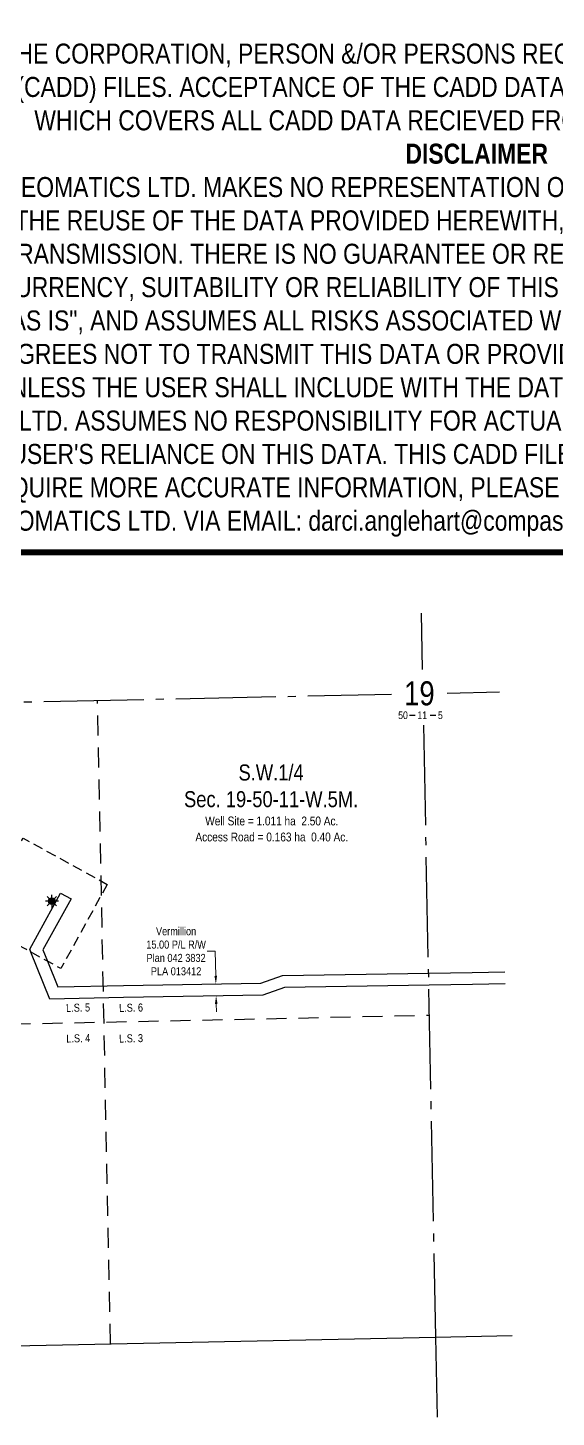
# Model space of a CAD drawing. Extents: x 591582 to 595465, y 5908977 to 5910796.
# Drawn here: x 592847 to 593508, y 5909061 to 5910796 of the extents above; entities that cross this region are included whole.
import ezdxf
from ezdxf.enums import TextEntityAlignment as Align

# ---------------------------------------------------------------- set-up
doc = ezdxf.new("R2010")
doc.units = 0
doc.header["$LTSCALE"] = 5
doc.header["$PDSIZE"] = 0.5
for name, pattern in [('foc-ACCESSROAD', [3.75, 2.5, -1.25]), ('foc-LSD', [8, 5, -3]), ('foc-QUARTERLINE', [33, 25, -3, 2, -3])]:
    doc.linetypes.add(name, pattern=pattern)
doc.layers.get('Defpoints').update_dxf_attribs({"color": 9})
for name, color, linetype in [('10', 1, 'Continuous'), ('9', 3, 'Continuous'), ('C-SYMBOL', 7, 'Continuous'), ('F-RW', 190, 'Continuous'), ('F-WS', 190, 'foc-ACCESSROAD'), ('F-WS-S', 8, 'Continuous'), ('L-AREAREQUIRED', 7, 'Continuous'), ('L-AREAWORK', 5, 'Continuous'), ('L-SEC', 7, 'Continuous'), ('L-SECLBL', 7, 'Continuous'), ('L-SECQ', 8, 'foc-QUARTERLINE'), ('L-SECTION-LSD', 7, 'foc-LSD')]:
    doc.layers.add(name, color=color, linetype=linetype)
doc.layers.add('DISCLAIMER', color=7, linetype='Continuous', plot=False)
doc.layers.add('F-RW-T', color=190, linetype='Continuous', lineweight=9)
doc.styles.add('100L', font='ARIALN.TTF', dxfattribs={"height": 11})
doc.styles.add('175L', font='ARIALN.TTF', dxfattribs={"height": 20})
doc.styles.add('80', font='ARIALN.TTF', dxfattribs={"height": 10})
doc.styles.add('80CG', font='ARIALN.TTF', dxfattribs={"height": 10})
doc.styles.add('80L', font='ARIALN.TTF', dxfattribs={"height": 10})
doc.styles.add('SIMPLEX', font='ARIALN.TTF')
doc.dimstyles.new('Compass 5 000', dxfattribs={"dimscale": 5, "dimtxt": 9, "dimasz": 2, "dimexe": 0.2, "dimexo": 0.0625, "dimgap": 0.5, "dimtad": 0, "dimtih": 1, "dimtoh": 1, "dimzin": 0, "dimdsep": 46, "dimtxsty": '80CG', "dimcen": 0.1, "dimse1": 1, "dimse2": 1, "dimclrd": 256, "dimclrt": 256, "dimaunit": 1, "dimadec": 4, "dimazin": 0, "dimtfac": 0.06, "dimtofl": 0, "dimtmove": 0, "dimatfit": 1, "dimfxl": 0.2, "dimtolj": 1, "dimtzin": 0, "dimlwd": -1, "dimarcsym": 0})

# ---------------------------------------------------------------- blocks, each defined once
blk = doc.blocks.new('L-SECLBL')
at = {"layer": '9', "color": 7}
for p, q in [((-5.1, -27.8), (-12.3, -27.8)), ((20.7, -27.8), (13.5, -27.8))]:
    blk.add_line(p, q, dxfattribs=at)
at = {"layer": '10', "color": 2, "style": 'SIMPLEX'}
blk.add_attdef('SEC', text='', height=30, dxfattribs=at).set_placement((0, 0), align=Align.MIDDLE)
at = {"layer": '10', "color": 5, "style": '80L'}
blk.add_attdef('TWP', text='', height=9.5, dxfattribs=at).set_placement((-14.4, -27.4), align=Align.MIDDLE_RIGHT)
blk.add_attdef('RGE', text='', height=9.5, dxfattribs=at).set_placement((3.6, -27.4), align=Align.MIDDLE_CENTER)
blk.add_attdef('MER', text='', height=9.5, dxfattribs=at).set_placement((23.2, -27.4), align=Align.MIDDLE_LEFT)
blk = doc.blocks.new('*D434')
at = {"layer": 'Defpoints', "color": 0, "transparency": 16777216}
for p in [(593082.2, 5909602.1), (593086.4, 5909602.2), (593086.7, 5909587.2)]:
    blk.add_point(p, dxfattribs=at)
at = {"layer": 'F-RW-T', "transparency": 16777216}
for p, q in [((593081.5, 5909642.8), (593071.5, 5909642.8)), ((593082, 5909612.1), (593081.5, 5909642.8)), ((593082.6, 5909577.1), (593082.8, 5909567.1))]:
    blk.add_line(p, q, dxfattribs=at)
for points in [[(593083.7, 5909612.2), (593080.4, 5909612.1), (593082.2, 5909602.1)], [(593084.3, 5909577.2), (593081, 5909577.1), (593082.5, 5909587.1)]]:
    blk.add_solid(points, dxfattribs=at)
at = {"layer": 'F-RW-T', "transparency": 16777216, "insert": (593032.5, 5909642.8), "char_height": 10, "attachment_point": 5, "style": '80CG'}
blk.add_mtext('\\A1;Vermillion\\P15.00 P/L R/W\\PPlan 042 3832\\PPLA 013412', dxfattribs=at)
blk = doc.blocks.new('GAS')
h = blk.add_hatch(color=255)
h.dxf.hatch_style = 1
edge = h.paths.add_edge_path()
edge.add_arc((0, 0), 0.9, 0, 360)
for p, q in [((-0.81, 0), (-1.62, 0)), ((-0.57, 0.57), (-1.14, 1.14)), ((0, 0.81), (0, 1.62)), ((0.57, 0.57), (1.14, 1.14)), ((1.62, 0), (0.81, 0)), ((-0.57, -0.57), (-1.14, -1.14)), ((0, -0.81), (0, -1.62)), ((1.14, -1.14), (0.57, -0.57))]:
    blk.add_line(p, q)
blk.add_circle((0, 0), 0.8)
blk = doc.blocks.new('Disclaimer_Legal')
at = {"layer": 'DISCLAIMER', "color": 254, "flags": 128}
blk.add_lwpolyline([(-3612.9, -1104.6, 37.5, 37.5, 0), (4096.1, -1104.6, 37.5, 37.5, 0.414214), (4171.1, -1029.6, 37.5, 37.5, 0), (4171.1, 2078.7, 37.5, 0, 0.414214), (4096.1, 2153.7, 0, 0, 0), (-3612.9, 2153.7, 0, 0, 0.414214), (-3687.9, 2078.7, 0, 0, 0), (-3687.9, -1029.6, 0, 37.5, 0.414214)], format="xyseb", close=True, dxfattribs=at)
at = {"layer": 'DISCLAIMER', "color": 254, "insert": (241.6, 533.9), "char_height": 125, "width": 7717.568, "attachment_point": 5, "style": '80'}
blk.add_mtext('NOTICE TO THE CORPORATION, PERSON &/OR PERSONS REGARDING THIS COMPUTER AIDED DESIGN AND DRAFTING (CADD) FILES. ACCEPTANCE OF THE CADD DATA IS BASED ON THE FOLLOWING DISCLAIMER WHICH COVERS ALL CADD DATA RECIEVED FROM COMPASS GEOMATICS LTD.\\P{\\fArial Narrow|b1|i0|c0|p34;DISCLAIMER}\\PCOMPASS GEOMATICS LTD. MAKES NO REPRESENTATION OR WARRANTIES, EXPRESS OR IMPLIED, WITH RESPECT TO THE REUSE OF THE DATA PROVIDED HEREWITH, REGARDLESS OF ITS FORMAT OR THE MEANS OF ITS TRANSMISSION. THERE IS NO GUARANTEE OR REPRESENTATION TO THE USER AS TO THE ACCURACY, CURRENCY, SUITABILITY OR RELIABILITY OF THIS DATA FOR ANY PURPOSE. THE USER ACCEPTS THE DATA "AS IS", AND ASSUMES ALL RISKS ASSOCIATED WITH ITS USE. BY ACCEPTANCE OF THIS DATA, THE USER AGREES NOT TO TRANSMIT THIS DATA OR PROVIDE ACCESS OR ANY PART OF IT TO ANOTHER PARTY UNLESS THE USER SHALL INCLUDE WITH THE DATA A COPY OF THIS DISCLAIMER. COMPASS GEOMATICS LTD. ASSUMES NO RESPONSIBILITY FOR ACTUAL OR CONSEQUENTIAL DAMAGE AS A RESULT OF ANY USER\'S RELIANCE ON THIS DATA. THIS CADD FILE IS FOR ILLUSTRATION PURPOSES ONLY.\\PIF YOU REQUIRE MORE ACCURATE INFORMATION, PLEASE CONTACT DARCI ANGLEHART AT COMPASS GEOMATICS LTD. VIA EMAIL: darci.anglehart@compassgeomatics.ca OR CELL: 506-961-7292', dxfattribs=at)

msp = doc.modelspace()

# ---------------------------------------------------------------- linework, layer by layer
at = {"layer": 'F-WS', "flags": 128}
msp.add_lwpolyline([(592946.431, 5909726.39), (592888.597, 5909621.18), (592871.837, 5909630.393), (592851.084, 5909641.8), (592844.76, 5909645.277), (592831.608, 5909652.506), (592783.387, 5909679.013), (592841.22, 5909784.223), (592946.431, 5909726.39)], close=True, dxfattribs=at)
at = {"layer": 'L-SEC'}
for p, q in [((593356.668, 5909160.816), (593452.535, 5909162.772)), ((592553.472, 5909144.432), (593356.668, 5909160.816))]:
    msp.add_line(p, q, dxfattribs=at)
at = {"layer": 'L-SECQ'}
for p, q in [((593338.712, 5910065.082), (593340.106, 5909994.861)), ((592537.393, 5909948.009), (593301.721, 5909963.921)), ((593371.1, 5909965.365), (593436.457, 5909966.725)), ((593341.485, 5909925.403), (593356.668, 5909160.816)), ((593356.668, 5909160.816), (593358.653, 5909060.85))]:
    msp.add_line(p, q, dxfattribs=at)
at = {"layer": 'L-SECTION-LSD'}
for p, q in [((592950.569, 5909152.532), (592934.234, 5909956.271)), ((592545.436, 5909546.059), (593348.683, 5909562.933))]:
    msp.add_line(p, q, dxfattribs=at)

# ---------------------------------------------------------------- block references
at = {"layer": 'Defpoints', "color": 3, "xscale": 0.2, "yscale": 0.2, "zscale": 0.2}
msp.add_blockref('Disclaimer_Legal', (593359.852, 5910361.879), dxfattribs=at)
at = {"layer": 'F-WS-S', "xscale": 5.000000000000016, "yscale": 5.000000000000016, "zscale": 5.000000000000016}
msp.add_blockref('GAS', (592877.252, 5909705.373), dxfattribs=at)
at = {"layer": 'L-SECLBL', "xscale": 0.9995530000000034, "yscale": 0.9995530000000034, "zscale": 0.9995530000000034}
msp.add_blockref('L-SECLBL', (593336.506, 5909965.047), dxfattribs=at).add_auto_attribs({'SEC': '19', 'TWP': '50', 'RGE': '11', 'MER': '5'})

# ---------------------------------------------------------------- texts
at = {"layer": 'C-SYMBOL', "color": 3, "insert": (593151.231, 5909876.155), "char_height": 19.99106, "width": 215.8879, "attachment_point": 2, "style": '175L'}
msp.add_mtext('S.W.1/4\\PSec. 19-50-11-W.5M.', dxfattribs=at)
at = {"layer": 'L-AREAREQUIRED', "color": 5, "style": '100L'}
msp.add_text('Well Site = 1.011 ha  2.50 Ac.', height=10.9951, dxfattribs=at).set_placement((593152.07, 5909796.789), align=Align.BOTTOM_CENTER)
at = {"layer": 'L-AREAWORK', "color": 5, "style": '100L'}
msp.add_text('Access Road = 0.163 ha  0.40 Ac.', height=10.9951, dxfattribs=at).set_placement((593152.07, 5909776.798), align=Align.BOTTOM_CENTER)

# ---------------------------------------------------------------- next in the draw order: texts
at = {"layer": 'L-SECTION-LSD', "attachment_point": 1, "rotation": 1.203401, "style": '100L', "bg_fill": 3, "box_fill_scale": 1.5, "bg_fill_color": 256, "bg_fill_transparency": 0}
for s, width, insert, char_height in [('\\pi1.75779;L.S. 5', 30.38755, (592893.213, 5909577.062), 9.99553), ('L.S. 6', 30.46951, (592961.142, 5909577.062), 9.9955), ('\\pi1.98512;L.S. 4', 30.52624, (592893.213, 5909538.794), 9.99553), ('L.S. 3', 30.36234, (592961.142, 5909538.794), 9.9955)]:
    msp.add_mtext_dynamic_manual_height_columns(s, width=width, gutter_width=54.975, heights=[0], dxfattribs=dict(at, insert=insert, char_height=char_height))

# ---------------------------------------------------------------- next in the draw order: linework, layer by layer
at = {"layer": 'F-RW', "flags": 128}
msp.add_lwpolyline([(593443.744, 5909602.328), (593402.813, 5909601.413), (593348.738, 5909600.523), (593168.161, 5909597.55), (593141.018, 5909588.107), (592966.932, 5909585.251), (592874.7, 5909583.089), (592851.084, 5909641.8), (592849.563, 5909645.581), (592888.248, 5909715.579), (592901.373, 5909708.328), (592866.136, 5909644.565), (592871.837, 5909630.393), (592884.738, 5909598.324), (592966.632, 5909600.241), (593138.365, 5909603.059), (593165.508, 5909612.501), (593348.438, 5909615.515), (593402.53, 5909616.406), (593443.445, 5909617.321)], dxfattribs=at)

# ---------------------------------------------------------------- next in the draw order: dimensions: what is measured, and where the dimension line sits
at = {"layer": 'F-RW-T'}
dim = msp.add_linear_dim(base=(593082.21, 5909602.137), p1=(593086.693, 5909587.216), p2=(593086.447, 5909602.207), angle=90.940076, text='Vermillion\\P15.00 P/L R/W\\PPlan 042 3832\\PPLA 013412', dimstyle='Compass 5 000', dxfattribs=at)
dim.commit()
dim.dimension.update_dxf_attribs({"geometry": '*D434', "text_midpoint": (593032.457, 5909642.769), "dimtype": 161})

doc.saveas('drawing.dxf')
